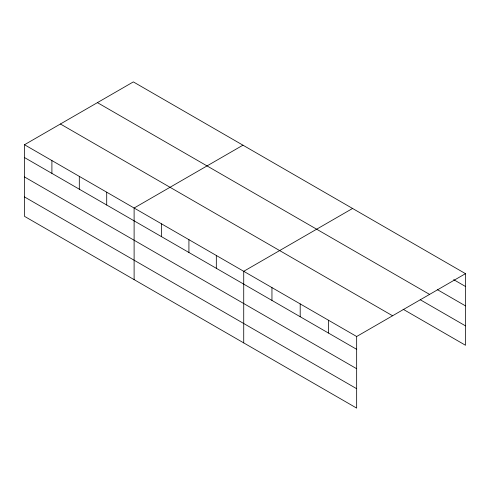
<?xml version="1.0" encoding="UTF-8"?>
<svg xmlns="http://www.w3.org/2000/svg" width="490" height="490" viewBox="0 0 490 490"><rect width="100%" height="100%" fill="white"/><g stroke="black" fill="none" stroke-linecap="round" stroke-linejoin="round"><path stroke-width="0.73" d="M356.659 368.725L356.659 336.507L24.5 144.734L24.5 216.335L356.659 408.103L356.659 368.725L24.5 176.957M403.123 309.251L465.5 345.266L465.5 273.665L133.341 81.897L24.5 144.734M242.954 145.181L134.113 208.023L134.113 279.618M352.567 208.464L243.726 271.307L243.726 342.902M356.659 336.507L465.5 273.665M453.679 279.661L465.5 286.485M437.264 289.584L465.5 305.882M97.424 102.637L429.583 294.404M420.193 299.709L465.5 325.868M60.417 124.001L392.576 315.768M24.5 157.56L356.659 349.327M24.5 196.937L356.659 388.705M328.423 320.203L328.423 333.029M300.192 303.904L300.192 316.724M271.956 287.606L271.956 300.425M216.323 255.486L216.323 268.306M188.919 239.665L188.919 252.485M161.516 223.844L161.516 236.664M106.71 192.196L106.71 205.022M79.306 176.375L79.306 189.201M51.903 160.555L51.903 173.38"/></g></svg>
